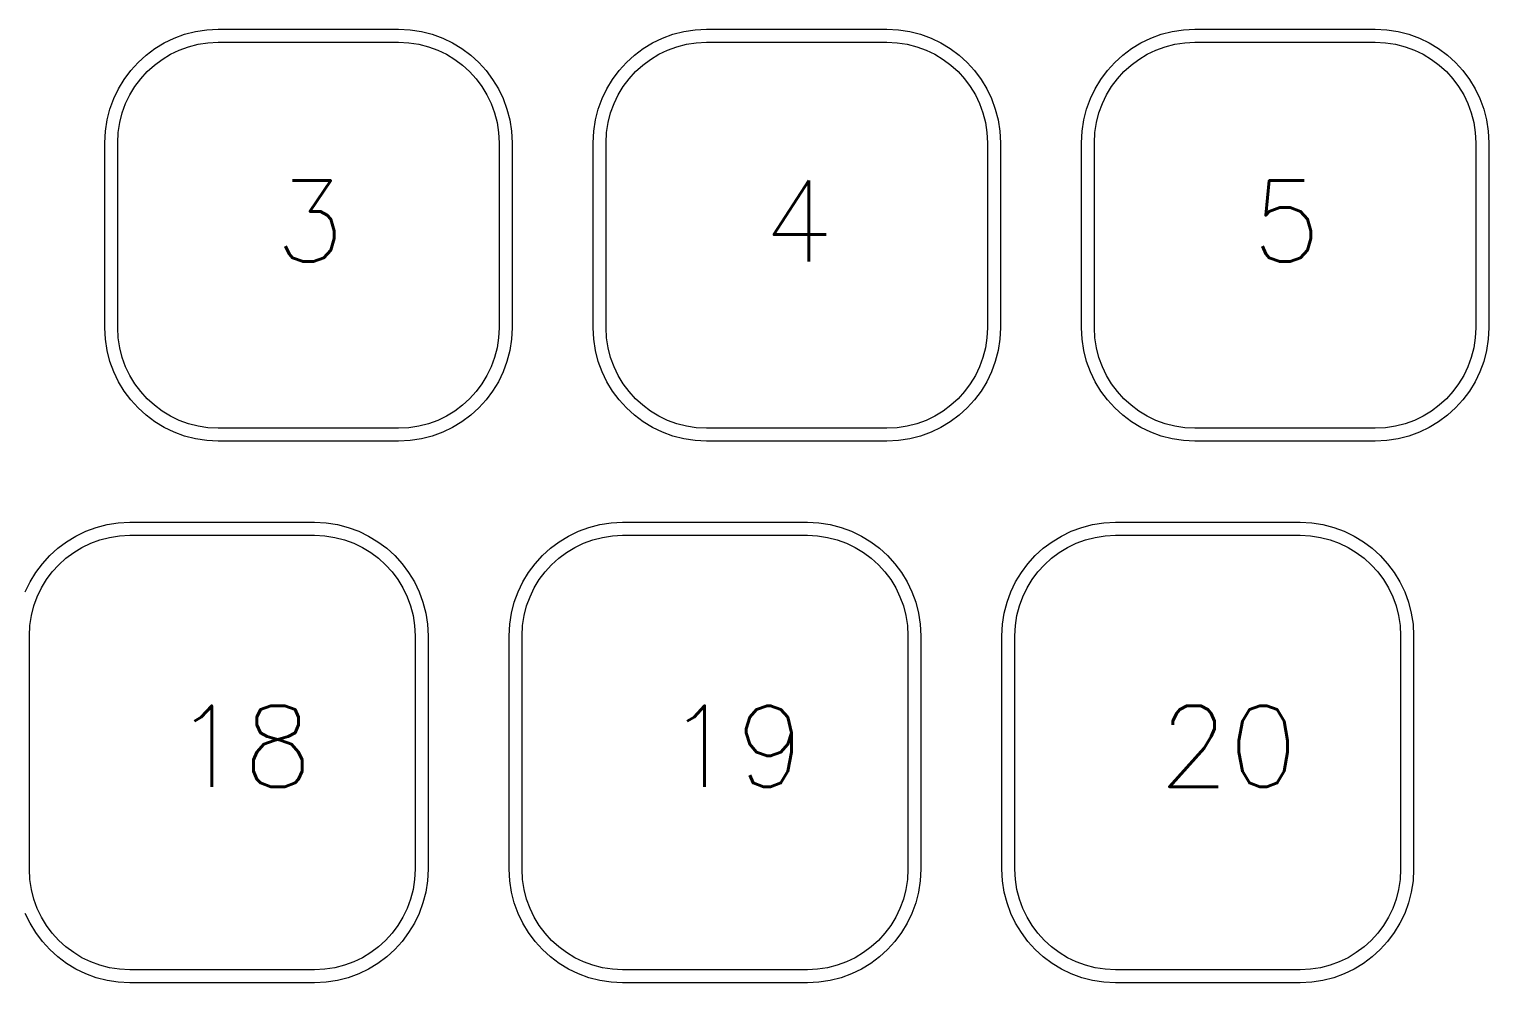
# Model space of a CAD drawing. Header units: millimetres. Extents: x 1461 to 1900, y 363 to 677.
# Drawn here: x 1615.18 to 1660.21, y 604.51 to 633.92 of the extents above; entities that cross this region are included whole.
import ezdxf

# ---------------------------------------------------------------- set-up
doc = ezdxf.new("R2010")
doc.units = ezdxf.units.MM
doc.styles.get("Standard").update_dxf_attribs({"font": 'txt', "bigfont": 'gbcbig.shx'})

msp = doc.modelspace()

# ---------------------------------------------------------------- linework, layer by layer
at = {"color": 7, "lineweight": 0}
for p, q in [((1619.0624, 633.3184), (1619.351, 633.4942)), ((1619.351, 633.4942), (1619.6567, 633.6421)), ((1619.6567, 633.6421), (1619.9778, 633.7602)), ((1619.9778, 633.7602), (1620.3125, 633.8468)), ((1620.3125, 633.8468), (1620.6589, 633.9001)), ((1620.3913, 633.4551), (1620.6988, 633.5021)), ((1620.6589, 633.9001), (1621.0154, 633.9183)), ((1620.6988, 633.5021), (1621.0152, 633.5182)), ((1621.0152, 633.5182), (1626.5792, 633.5182)), ((1621.0154, 633.9183), (1626.5794, 633.9183)), ((1626.5792, 633.5182), (1626.8958, 633.5021)), ((1626.5794, 633.9183), (1626.9359, 633.9001)), ((1626.8958, 633.5021), (1627.2033, 633.4551)), ((1626.9359, 633.9001), (1627.2825, 633.8468)), ((1627.2825, 633.8468), (1627.6173, 633.7602)), ((1627.6173, 633.7602), (1627.9385, 633.6421)), ((1627.9385, 633.6421), (1628.2443, 633.4942)), ((1628.2443, 633.4942), (1628.5329, 633.3184)), ((1634.1261, 633.3184), (1634.4147, 633.4942)), ((1634.4147, 633.4942), (1634.7204, 633.6421)), ((1634.7204, 633.6421), (1635.0415, 633.7602)), ((1635.0415, 633.7602), (1635.3762, 633.8468)), ((1635.3762, 633.8468), (1635.7226, 633.9001)), ((1635.455, 633.4551), (1635.7624, 633.5021)), ((1635.7226, 633.9001), (1636.0791, 633.9183)), ((1635.7624, 633.5021), (1636.0789, 633.5182)), ((1636.0789, 633.5182), (1641.6429, 633.5182)), ((1636.0791, 633.9183), (1641.6431, 633.9183)), ((1641.6429, 633.5182), (1641.9595, 633.5021)), ((1641.6431, 633.9183), (1641.9996, 633.9001)), ((1641.9595, 633.5021), (1642.267, 633.4551)), ((1641.9996, 633.9001), (1642.3462, 633.8468)), ((1642.3462, 633.8468), (1642.681, 633.7602)), ((1642.681, 633.7602), (1643.0021, 633.6421)), ((1643.0021, 633.6421), (1643.3079, 633.4942)), ((1643.3079, 633.4942), (1643.5966, 633.3184)), ((1649.1897, 633.3184), (1649.4783, 633.4942)), ((1649.4783, 633.4942), (1649.784, 633.6421)), ((1649.784, 633.6421), (1650.1051, 633.7602)), ((1650.1051, 633.7602), (1650.4398, 633.8468)), ((1650.4398, 633.8468), (1650.7863, 633.9001)), ((1650.5187, 633.4551), (1650.8261, 633.5021)), ((1650.7863, 633.9001), (1651.1427, 633.9183)), ((1650.8261, 633.5021), (1651.1426, 633.5182)), ((1651.1426, 633.5182), (1656.7066, 633.5182)), ((1651.1427, 633.9183), (1656.7067, 633.9183)), ((1656.7066, 633.5182), (1657.0232, 633.5021)), ((1656.7067, 633.9183), (1657.0633, 633.9001)), ((1657.0232, 633.5021), (1657.3307, 633.4551)), ((1657.0633, 633.9001), (1657.4098, 633.8468)), ((1657.4098, 633.8468), (1657.7446, 633.7602)), ((1657.7446, 633.7602), (1658.0658, 633.6421)), ((1658.0658, 633.6421), (1658.3716, 633.4942)), ((1658.3716, 633.4942), (1658.6602, 633.3184)), ((1618.5439, 632.8901), (1618.7928, 633.1164)), ((1618.7928, 633.1164), (1619.0624, 633.3184)), ((1619.2834, 632.988), (1619.539, 633.1435)), ((1619.539, 633.1435), (1619.8099, 633.2742)), ((1619.8099, 633.2742), (1620.0945, 633.3786)), ((1620.0945, 633.3786), (1620.3913, 633.4551)), ((1627.2033, 633.4551), (1627.5002, 633.3786)), ((1627.5002, 633.3786), (1627.7849, 633.2742)), ((1627.7849, 633.2742), (1628.0559, 633.1435)), ((1628.0559, 633.1435), (1628.3116, 632.988)), ((1628.5329, 633.3184), (1628.8025, 633.1164)), ((1628.8025, 633.1164), (1629.0514, 632.8901)), ((1633.6076, 632.8901), (1633.8565, 633.1164)), ((1633.8565, 633.1164), (1634.1261, 633.3184)), ((1634.3471, 632.988), (1634.6027, 633.1435)), ((1634.6027, 633.1435), (1634.8735, 633.2742)), ((1634.8735, 633.2742), (1635.1582, 633.3786)), ((1635.1582, 633.3786), (1635.455, 633.4551)), ((1642.267, 633.4551), (1642.5639, 633.3786)), ((1642.5639, 633.3786), (1642.8486, 633.2742)), ((1642.8486, 633.2742), (1643.1196, 633.1435)), ((1643.1196, 633.1435), (1643.3752, 632.988)), ((1643.5966, 633.3184), (1643.8662, 633.1164)), ((1643.8662, 633.1164), (1644.1151, 632.8901)), ((1648.6713, 632.8901), (1648.9201, 633.1164)), ((1648.9201, 633.1164), (1649.1897, 633.3184)), ((1649.4108, 632.988), (1649.6663, 633.1435)), ((1649.6663, 633.1435), (1649.9372, 633.2742)), ((1649.9372, 633.2742), (1650.2219, 633.3786)), ((1650.2219, 633.3786), (1650.5187, 633.4551)), ((1657.3307, 633.4551), (1657.6276, 633.3786)), ((1657.6276, 633.3786), (1657.9123, 633.2742)), ((1657.9123, 633.2742), (1658.1833, 633.1435)), ((1658.1833, 633.1435), (1658.4389, 632.988)), ((1658.6602, 633.3184), (1658.9299, 633.1164)), ((1658.9299, 633.1164), (1659.1788, 632.8901)), ((1618.1157, 632.3716), (1618.3176, 632.6412)), ((1618.3176, 632.6412), (1618.5439, 632.8901)), ((1618.6243, 632.389), (1618.8245, 632.6092)), ((1618.8245, 632.6092), (1619.0447, 632.8094)), ((1619.0447, 632.8094), (1619.2834, 632.988)), ((1628.3116, 632.988), (1628.5503, 632.8094)), ((1628.5503, 632.8094), (1628.7706, 632.6092)), ((1628.7706, 632.6092), (1628.9709, 632.389)), ((1629.0514, 632.8901), (1629.2778, 632.6412)), ((1629.2778, 632.6412), (1629.4797, 632.3716)), ((1633.1794, 632.3716), (1633.3813, 632.6412)), ((1633.3813, 632.6412), (1633.6076, 632.8901)), ((1633.688, 632.389), (1633.8882, 632.6092)), ((1633.8882, 632.6092), (1634.1084, 632.8094)), ((1634.1084, 632.8094), (1634.3471, 632.988)), ((1643.3752, 632.988), (1643.614, 632.8094)), ((1643.614, 632.8094), (1643.8343, 632.6092)), ((1643.8343, 632.6092), (1644.0346, 632.389)), ((1644.1151, 632.8901), (1644.3414, 632.6412)), ((1644.3414, 632.6412), (1644.5434, 632.3716)), ((1648.243, 632.3716), (1648.445, 632.6412)), ((1648.445, 632.6412), (1648.6713, 632.8901)), ((1648.7517, 632.389), (1648.9519, 632.6092)), ((1648.9519, 632.6092), (1649.1721, 632.8094)), ((1649.1721, 632.8094), (1649.4108, 632.988)), ((1658.4389, 632.988), (1658.6777, 632.8094)), ((1658.6777, 632.8094), (1658.898, 632.6092)), ((1658.898, 632.6092), (1659.0982, 632.389)), ((1659.1788, 632.8901), (1659.4051, 632.6412)), ((1659.4051, 632.6412), (1659.6071, 632.3716)), ((1617.9399, 632.083), (1618.1157, 632.3716)), ((1618.2903, 631.8947), (1618.4458, 632.1503)), ((1618.4458, 632.1503), (1618.6243, 632.389)), ((1628.9709, 632.389), (1629.1495, 632.1503)), ((1629.1495, 632.1503), (1629.305, 631.8947)), ((1629.4797, 632.3716), (1629.6556, 632.083)), ((1633.0036, 632.083), (1633.1794, 632.3716)), ((1633.354, 631.8947), (1633.5094, 632.1503)), ((1633.5094, 632.1503), (1633.688, 632.389)), ((1644.0346, 632.389), (1644.2132, 632.1503)), ((1644.2132, 632.1503), (1644.3687, 631.8947)), ((1644.5434, 632.3716), (1644.7193, 632.083)), ((1648.0672, 632.083), (1648.243, 632.3716)), ((1648.4177, 631.8947), (1648.5731, 632.1503)), ((1648.5731, 632.1503), (1648.7517, 632.389)), ((1659.0982, 632.389), (1659.2769, 632.1503)), ((1659.2769, 632.1503), (1659.4324, 631.8947)), ((1659.6071, 632.3716), (1659.7829, 632.083)), ((1617.6739, 631.4561), (1617.792, 631.7772)), ((1617.792, 631.7772), (1617.9399, 632.083)), ((1618.1597, 631.6237), (1618.2903, 631.8947)), ((1629.305, 631.8947), (1629.4358, 631.6237)), ((1629.6556, 632.083), (1629.8035, 631.7772)), ((1629.8035, 631.7772), (1629.9216, 631.4561)), ((1632.7376, 631.4561), (1632.8557, 631.7772)), ((1632.8557, 631.7772), (1633.0036, 632.083)), ((1633.2234, 631.6237), (1633.354, 631.8947)), ((1644.3687, 631.8947), (1644.4994, 631.6237)), ((1644.7193, 632.083), (1644.8671, 631.7772)), ((1644.8671, 631.7772), (1644.9853, 631.4561)), ((1647.8012, 631.4561), (1647.9193, 631.7772)), ((1647.9193, 631.7772), (1648.0672, 632.083)), ((1648.287, 631.6237), (1648.4177, 631.8947)), ((1659.4324, 631.8947), (1659.5631, 631.6237)), ((1659.7829, 632.083), (1659.9308, 631.7772)), ((1659.9308, 631.7772), (1660.0489, 631.4561)), ((1617.5873, 631.1214), (1617.6739, 631.4561)), ((1617.9788, 631.0422), (1618.0553, 631.3391)), ((1618.0553, 631.3391), (1618.1597, 631.6237)), ((1629.4358, 631.6237), (1629.5402, 631.3391)), ((1629.5402, 631.3391), (1629.6167, 631.0422)), ((1629.9216, 631.4561), (1630.0082, 631.1214)), ((1632.6509, 631.1214), (1632.7376, 631.4561)), ((1633.0425, 631.0422), (1633.119, 631.3391)), ((1633.119, 631.3391), (1633.2234, 631.6237)), ((1644.4994, 631.6237), (1644.6039, 631.3391)), ((1644.6039, 631.3391), (1644.6804, 631.0422)), ((1644.9853, 631.4561), (1645.0719, 631.1214)), ((1647.7146, 631.1214), (1647.8012, 631.4561)), ((1648.1062, 631.0422), (1648.1827, 631.3391)), ((1648.1827, 631.3391), (1648.287, 631.6237)), ((1659.5631, 631.6237), (1659.6675, 631.3391)), ((1659.6675, 631.3391), (1659.7441, 631.0422)), ((1660.0489, 631.4561), (1660.1355, 631.1214)), ((1617.5158, 630.4184), (1617.534, 630.7749)), ((1617.534, 630.7749), (1617.5873, 631.1214)), ((1617.9318, 630.7348), (1617.9788, 631.0422)), ((1629.6167, 631.0422), (1629.6638, 630.7348)), ((1630.0082, 631.1214), (1630.0615, 630.7749)), ((1630.0615, 630.7749), (1630.0797, 630.4184)), ((1632.5795, 630.4184), (1632.5977, 630.7749)), ((1632.5977, 630.7749), (1632.6509, 631.1214)), ((1632.9954, 630.7348), (1633.0425, 631.0422)), ((1644.6804, 631.0422), (1644.7275, 630.7348)), ((1645.0719, 631.1214), (1645.1252, 630.7749)), ((1645.1252, 630.7749), (1645.1433, 630.4184)), ((1647.6432, 630.4184), (1647.6613, 630.7749)), ((1647.6613, 630.7749), (1647.7146, 631.1214)), ((1648.0591, 630.7348), (1648.1062, 631.0422)), ((1659.7441, 631.0422), (1659.7911, 630.7348)), ((1660.1355, 631.1214), (1660.1888, 630.7749)), ((1660.1888, 630.7749), (1660.207, 630.4184)), ((1617.5158, 624.7125), (1617.5158, 630.4184)), ((1617.9157, 630.4183), (1617.9318, 630.7348)), ((1617.9157, 624.7125), (1617.9157, 630.4183)), ((1629.6638, 630.7348), (1629.6798, 630.4183)), ((1629.6798, 630.4183), (1629.6798, 624.7125)), ((1630.0797, 630.4184), (1630.0797, 624.7125)), ((1632.5795, 624.7125), (1632.5795, 630.4184)), ((1632.9794, 630.4183), (1632.9954, 630.7348)), ((1632.9794, 624.7125), (1632.9794, 630.4183)), ((1644.7275, 630.7348), (1644.7435, 630.4183)), ((1644.7435, 630.4183), (1644.7435, 624.7125)), ((1645.1433, 630.4184), (1645.1433, 624.7125)), ((1647.6432, 624.7125), (1647.6432, 630.4184)), ((1648.0431, 630.4183), (1648.0591, 630.7348)), ((1648.0431, 624.7125), (1648.0431, 630.4183)), ((1659.7911, 630.7348), (1659.8072, 630.4183)), ((1659.8072, 630.4183), (1659.8072, 624.7125)), ((1660.207, 630.4184), (1660.207, 624.7125)), ((1617.534, 624.356), (1617.5158, 624.7125)), ((1617.9318, 624.396), (1617.9157, 624.7125)), ((1629.6798, 624.7125), (1629.6638, 624.396)), ((1630.0797, 624.7125), (1630.0615, 624.356)), ((1632.5977, 624.356), (1632.5795, 624.7125)), ((1632.9954, 624.396), (1632.9794, 624.7125)), ((1644.7435, 624.7125), (1644.7275, 624.396)), ((1645.1433, 624.7125), (1645.1252, 624.356)), ((1647.6613, 624.356), (1647.6432, 624.7125)), ((1648.0591, 624.396), (1648.0431, 624.7125)), ((1659.8072, 624.7125), (1659.7911, 624.396)), ((1660.207, 624.7125), (1660.1888, 624.356)), ((1617.5873, 624.0095), (1617.534, 624.356)), ((1617.9788, 624.0886), (1617.9318, 624.396)), ((1618.0553, 623.7917), (1617.9788, 624.0886)), ((1629.6167, 624.0886), (1629.5402, 623.7917)), ((1629.6638, 624.396), (1629.6167, 624.0886)), ((1630.0615, 624.356), (1630.0082, 624.0095)), ((1632.6509, 624.0095), (1632.5977, 624.356)), ((1633.0425, 624.0886), (1632.9954, 624.396)), ((1633.119, 623.7917), (1633.0425, 624.0886)), ((1644.6804, 624.0886), (1644.6039, 623.7917)), ((1644.7275, 624.396), (1644.6804, 624.0886)), ((1645.1252, 624.356), (1645.0719, 624.0095)), ((1647.7146, 624.0095), (1647.6613, 624.356)), ((1648.1062, 624.0886), (1648.0591, 624.396)), ((1648.1827, 623.7917), (1648.1062, 624.0886)), ((1659.7441, 624.0886), (1659.6675, 623.7917)), ((1659.7911, 624.396), (1659.7441, 624.0886)), ((1660.1888, 624.356), (1660.1355, 624.0095)), ((1617.6739, 623.6748), (1617.5873, 624.0095)), ((1617.792, 623.3537), (1617.6739, 623.6748)), ((1618.1597, 623.5071), (1618.0553, 623.7917)), ((1629.5402, 623.7917), (1629.4358, 623.5071)), ((1629.9216, 623.6748), (1629.8035, 623.3537)), ((1630.0082, 624.0095), (1629.9216, 623.6748)), ((1632.7376, 623.6748), (1632.6509, 624.0095)), ((1632.8557, 623.3537), (1632.7376, 623.6748)), ((1633.2234, 623.5071), (1633.119, 623.7917)), ((1644.6039, 623.7917), (1644.4994, 623.5071)), ((1644.9853, 623.6748), (1644.8671, 623.3537)), ((1645.0719, 624.0095), (1644.9853, 623.6748)), ((1647.8012, 623.6748), (1647.7146, 624.0095)), ((1647.9193, 623.3537), (1647.8012, 623.6748)), ((1648.287, 623.5071), (1648.1827, 623.7917)), ((1659.6675, 623.7917), (1659.5631, 623.5071)), ((1660.0489, 623.6748), (1659.9308, 623.3537)), ((1660.1355, 624.0095), (1660.0489, 623.6748)), ((1617.9399, 623.0479), (1617.792, 623.3537)), ((1618.2903, 623.2362), (1618.1597, 623.5071)), ((1618.4458, 622.9806), (1618.2903, 623.2362)), ((1629.305, 623.2362), (1629.1495, 622.9806)), ((1629.4358, 623.5071), (1629.305, 623.2362)), ((1629.8035, 623.3537), (1629.6556, 623.0479)), ((1633.0036, 623.0479), (1632.8557, 623.3537)), ((1633.354, 623.2362), (1633.2234, 623.5071)), ((1633.5094, 622.9806), (1633.354, 623.2362)), ((1644.3687, 623.2362), (1644.2132, 622.9806)), ((1644.4994, 623.5071), (1644.3687, 623.2362)), ((1644.8671, 623.3537), (1644.7193, 623.0479)), ((1648.0672, 623.0479), (1647.9193, 623.3537)), ((1648.4177, 623.2362), (1648.287, 623.5071)), ((1648.5731, 622.9806), (1648.4177, 623.2362)), ((1659.4324, 623.2362), (1659.2769, 622.9806)), ((1659.5631, 623.5071), (1659.4324, 623.2362)), ((1659.9308, 623.3537), (1659.7829, 623.0479)), ((1618.1157, 622.7593), (1617.9399, 623.0479)), ((1618.3176, 622.4897), (1618.1157, 622.7593)), ((1618.6243, 622.7419), (1618.4458, 622.9806)), ((1618.8245, 622.5216), (1618.6243, 622.7419)), ((1628.9709, 622.7419), (1628.7706, 622.5216)), ((1629.1495, 622.9806), (1628.9709, 622.7419)), ((1629.4797, 622.7593), (1629.2778, 622.4897)), ((1629.6556, 623.0479), (1629.4797, 622.7593)), ((1633.1794, 622.7593), (1633.0036, 623.0479)), ((1633.3813, 622.4897), (1633.1794, 622.7593)), ((1633.688, 622.7419), (1633.5094, 622.9806)), ((1633.8882, 622.5216), (1633.688, 622.7419)), ((1644.0346, 622.7419), (1643.8343, 622.5216)), ((1644.2132, 622.9806), (1644.0346, 622.7419)), ((1644.5434, 622.7593), (1644.3414, 622.4897)), ((1644.7193, 623.0479), (1644.5434, 622.7593)), ((1648.243, 622.7593), (1648.0672, 623.0479)), ((1648.445, 622.4897), (1648.243, 622.7593)), ((1648.7517, 622.7419), (1648.5731, 622.9806)), ((1648.9519, 622.5216), (1648.7517, 622.7419)), ((1659.0982, 622.7419), (1658.898, 622.5216)), ((1659.2769, 622.9806), (1659.0982, 622.7419)), ((1659.6071, 622.7593), (1659.4051, 622.4897)), ((1659.7829, 623.0479), (1659.6071, 622.7593)), ((1618.5439, 622.2408), (1618.3176, 622.4897)), ((1618.7928, 622.0145), (1618.5439, 622.2408)), ((1619.0447, 622.3214), (1618.8245, 622.5216)), ((1619.2834, 622.1428), (1619.0447, 622.3214)), ((1628.5503, 622.3214), (1628.3116, 622.1428)), ((1628.7706, 622.5216), (1628.5503, 622.3214)), ((1629.0514, 622.2408), (1628.8025, 622.0145)), ((1629.2778, 622.4897), (1629.0514, 622.2408)), ((1633.6076, 622.2408), (1633.3813, 622.4897)), ((1633.8565, 622.0145), (1633.6076, 622.2408)), ((1634.1084, 622.3214), (1633.8882, 622.5216)), ((1634.3471, 622.1428), (1634.1084, 622.3214)), ((1643.614, 622.3214), (1643.3752, 622.1428)), ((1643.8343, 622.5216), (1643.614, 622.3214)), ((1644.1151, 622.2408), (1643.8662, 622.0145)), ((1644.3414, 622.4897), (1644.1151, 622.2408)), ((1648.6713, 622.2408), (1648.445, 622.4897)), ((1648.9201, 622.0145), (1648.6713, 622.2408)), ((1649.1721, 622.3214), (1648.9519, 622.5216)), ((1649.4108, 622.1428), (1649.1721, 622.3214)), ((1658.6777, 622.3214), (1658.4389, 622.1428)), ((1658.898, 622.5216), (1658.6777, 622.3214)), ((1659.1788, 622.2408), (1658.9299, 622.0145)), ((1659.4051, 622.4897), (1659.1788, 622.2408)), ((1619.0624, 621.8125), (1618.7928, 622.0145)), ((1619.351, 621.6367), (1619.0624, 621.8125)), ((1619.539, 621.9873), (1619.2834, 622.1428)), ((1619.8099, 621.8566), (1619.539, 621.9873)), ((1620.0945, 621.7522), (1619.8099, 621.8566)), ((1627.7849, 621.8566), (1627.5002, 621.7522)), ((1628.0559, 621.9873), (1627.7849, 621.8566)), ((1628.3116, 622.1428), (1628.0559, 621.9873)), ((1628.5329, 621.8125), (1628.2443, 621.6367)), ((1628.8025, 622.0145), (1628.5329, 621.8125)), ((1634.1261, 621.8125), (1633.8565, 622.0145)), ((1634.4147, 621.6367), (1634.1261, 621.8125)), ((1634.6027, 621.9873), (1634.3471, 622.1428)), ((1634.8735, 621.8566), (1634.6027, 621.9873)), ((1635.1582, 621.7522), (1634.8735, 621.8566)), ((1642.8486, 621.8566), (1642.5639, 621.7522)), ((1643.1196, 621.9873), (1642.8486, 621.8566)), ((1643.3752, 622.1428), (1643.1196, 621.9873)), ((1643.5966, 621.8125), (1643.3079, 621.6367)), ((1643.8662, 622.0145), (1643.5966, 621.8125)), ((1649.1897, 621.8125), (1648.9201, 622.0145)), ((1649.4783, 621.6367), (1649.1897, 621.8125)), ((1649.6663, 621.9873), (1649.4108, 622.1428)), ((1649.9372, 621.8566), (1649.6663, 621.9873)), ((1650.2219, 621.7522), (1649.9372, 621.8566)), ((1657.9123, 621.8566), (1657.6276, 621.7522)), ((1658.1833, 621.9873), (1657.9123, 621.8566)), ((1658.4389, 622.1428), (1658.1833, 621.9873)), ((1658.6602, 621.8125), (1658.3716, 621.6367)), ((1658.9299, 622.0145), (1658.6602, 621.8125)), ((1619.6567, 621.4888), (1619.351, 621.6367)), ((1619.9778, 621.3707), (1619.6567, 621.4888)), ((1620.3125, 621.2841), (1619.9778, 621.3707)), ((1620.3913, 621.6757), (1620.0945, 621.7522)), ((1620.6988, 621.6287), (1620.3913, 621.6757)), ((1621.0152, 621.6126), (1620.6988, 621.6287)), ((1626.5792, 621.6126), (1621.0152, 621.6126)), ((1626.8958, 621.6287), (1626.5792, 621.6126)), ((1627.2033, 621.6757), (1626.8958, 621.6287)), ((1627.5002, 621.7522), (1627.2033, 621.6757)), ((1627.6173, 621.3707), (1627.2825, 621.2841)), ((1627.9385, 621.4888), (1627.6173, 621.3707)), ((1628.2443, 621.6367), (1627.9385, 621.4888)), ((1634.7204, 621.4888), (1634.4147, 621.6367)), ((1635.0415, 621.3707), (1634.7204, 621.4888)), ((1635.3762, 621.2841), (1635.0415, 621.3707)), ((1635.455, 621.6757), (1635.1582, 621.7522)), ((1635.7624, 621.6287), (1635.455, 621.6757)), ((1636.0789, 621.6126), (1635.7624, 621.6287)), ((1641.6429, 621.6126), (1636.0789, 621.6126)), ((1641.9595, 621.6287), (1641.6429, 621.6126)), ((1642.267, 621.6757), (1641.9595, 621.6287)), ((1642.5639, 621.7522), (1642.267, 621.6757)), ((1642.681, 621.3707), (1642.3462, 621.2841)), ((1643.0021, 621.4888), (1642.681, 621.3707)), ((1643.3079, 621.6367), (1643.0021, 621.4888)), ((1649.784, 621.4888), (1649.4783, 621.6367)), ((1650.1051, 621.3707), (1649.784, 621.4888)), ((1650.4398, 621.2841), (1650.1051, 621.3707)), ((1650.5187, 621.6757), (1650.2219, 621.7522)), ((1650.8261, 621.6287), (1650.5187, 621.6757)), ((1651.1426, 621.6126), (1650.8261, 621.6287)), ((1656.7066, 621.6126), (1651.1426, 621.6126)), ((1657.0232, 621.6287), (1656.7066, 621.6126)), ((1657.3307, 621.6757), (1657.0232, 621.6287)), ((1657.6276, 621.7522), (1657.3307, 621.6757)), ((1657.7446, 621.3707), (1657.4098, 621.2841)), ((1658.0658, 621.4888), (1657.7446, 621.3707)), ((1658.3716, 621.6367), (1658.0658, 621.4888)), ((1620.6589, 621.2308), (1620.3125, 621.2841)), ((1621.0154, 621.2126), (1620.6589, 621.2308)), ((1626.5794, 621.2126), (1621.0154, 621.2126)), ((1626.9359, 621.2308), (1626.5794, 621.2126)), ((1627.2825, 621.2841), (1626.9359, 621.2308)), ((1635.7226, 621.2308), (1635.3762, 621.2841)), ((1636.0791, 621.2126), (1635.7226, 621.2308)), ((1641.6431, 621.2126), (1636.0791, 621.2126)), ((1641.9996, 621.2308), (1641.6431, 621.2126)), ((1642.3462, 621.2841), (1641.9996, 621.2308)), ((1650.7863, 621.2308), (1650.4398, 621.2841)), ((1651.1427, 621.2126), (1650.7863, 621.2308)), ((1656.7067, 621.2126), (1651.1427, 621.2126)), ((1657.0633, 621.2308), (1656.7067, 621.2126)), ((1657.4098, 621.2841), (1657.0633, 621.2308)), ((1617.2508, 618.5542), (1617.5855, 618.6408)), ((1617.5855, 618.6408), (1617.932, 618.694)), ((1617.932, 618.694), (1618.2885, 618.7122)), ((1618.2885, 618.7122), (1623.9883, 618.7122)), ((1623.9883, 618.7122), (1624.3448, 618.694)), ((1624.3448, 618.694), (1624.6913, 618.6408)), ((1624.6913, 618.6408), (1625.0261, 618.5542)), ((1632.4505, 618.5542), (1632.7853, 618.6408)), ((1632.7853, 618.6408), (1633.1318, 618.694)), ((1633.1318, 618.694), (1633.4883, 618.7122)), ((1633.4883, 618.7122), (1639.1884, 618.7122)), ((1639.1884, 618.7122), (1639.5449, 618.694)), ((1639.5449, 618.694), (1639.8914, 618.6408)), ((1639.8914, 618.6408), (1640.2262, 618.5542)), ((1647.6503, 618.5542), (1647.985, 618.6408)), ((1647.985, 618.6408), (1648.3315, 618.694)), ((1648.3315, 618.694), (1648.688, 618.7122)), ((1648.688, 618.7122), (1654.3882, 618.7122)), ((1654.3882, 618.7122), (1654.7447, 618.694)), ((1654.7447, 618.694), (1655.0912, 618.6408)), ((1655.0912, 618.6408), (1655.4259, 618.5542)), ((1616.3353, 618.1123), (1616.6239, 618.2881)), ((1616.6239, 618.2881), (1616.9296, 618.436)), ((1616.9296, 618.436), (1617.2508, 618.5542)), ((1617.083, 618.0681), (1617.3677, 618.1725)), ((1617.3677, 618.1725), (1617.6645, 618.249)), ((1617.6645, 618.249), (1617.972, 618.2961)), ((1617.972, 618.2961), (1618.2884, 618.3121)), ((1618.2884, 618.3121), (1623.9883, 618.3121)), ((1623.9883, 618.3121), (1624.3048, 618.2961)), ((1624.3048, 618.2961), (1624.6122, 618.249)), ((1624.6122, 618.249), (1624.909, 618.1725)), ((1624.909, 618.1725), (1625.1937, 618.0681)), ((1625.0261, 618.5542), (1625.3472, 618.436)), ((1625.3472, 618.436), (1625.653, 618.2881)), ((1625.653, 618.2881), (1625.9416, 618.1123)), ((1631.535, 618.1123), (1631.8236, 618.2881)), ((1631.8236, 618.2881), (1632.1294, 618.436)), ((1632.1294, 618.436), (1632.4505, 618.5542)), ((1632.2828, 618.0681), (1632.5675, 618.1725)), ((1632.5675, 618.1725), (1632.8643, 618.249)), ((1632.8643, 618.249), (1633.1717, 618.2961)), ((1633.1717, 618.2961), (1633.4882, 618.3121)), ((1633.4882, 618.3121), (1639.1884, 618.3121)), ((1639.1884, 618.3121), (1639.5049, 618.2961)), ((1639.5049, 618.2961), (1639.8123, 618.249)), ((1639.8123, 618.249), (1640.1092, 618.1725)), ((1640.1092, 618.1725), (1640.3938, 618.0681)), ((1640.2262, 618.5542), (1640.5473, 618.436)), ((1640.5473, 618.436), (1640.8531, 618.2881)), ((1640.8531, 618.2881), (1641.1417, 618.1123)), ((1646.7348, 618.1123), (1647.0234, 618.2881)), ((1647.0234, 618.2881), (1647.3291, 618.436)), ((1647.3291, 618.436), (1647.6503, 618.5542)), ((1647.4825, 618.0681), (1647.7672, 618.1725)), ((1647.7672, 618.1725), (1648.064, 618.249)), ((1648.064, 618.249), (1648.3715, 618.2961)), ((1648.3715, 618.2961), (1648.688, 618.3121)), ((1648.688, 618.3121), (1654.3882, 618.3121)), ((1654.3882, 618.3121), (1654.7046, 618.2961)), ((1654.7046, 618.2961), (1655.0121, 618.249)), ((1655.0121, 618.249), (1655.3089, 618.1725)), ((1655.3089, 618.1725), (1655.5936, 618.0681)), ((1655.4259, 618.5542), (1655.7471, 618.436)), ((1655.7471, 618.436), (1656.0528, 618.2881)), ((1656.0528, 618.2881), (1656.3414, 618.1123)), ((1615.8168, 617.684), (1616.0656, 617.9103)), ((1616.0656, 617.9103), (1616.3353, 618.1123)), ((1616.3178, 617.6034), (1616.5565, 617.782)), ((1616.5565, 617.782), (1616.8121, 617.9374)), ((1616.8121, 617.9374), (1617.083, 618.0681)), ((1625.1937, 618.0681), (1625.4646, 617.9374)), ((1625.4646, 617.9374), (1625.7202, 617.782)), ((1625.7202, 617.782), (1625.9589, 617.6034)), ((1625.9416, 618.1123), (1626.2112, 617.9103)), ((1626.2112, 617.9103), (1626.4601, 617.684)), ((1631.0165, 617.684), (1631.2654, 617.9103)), ((1631.2654, 617.9103), (1631.535, 618.1123)), ((1631.5176, 617.6034), (1631.7563, 617.782)), ((1631.7563, 617.782), (1632.0119, 617.9374)), ((1632.0119, 617.9374), (1632.2828, 618.0681)), ((1640.3938, 618.0681), (1640.6647, 617.9374)), ((1640.6647, 617.9374), (1640.9203, 617.782)), ((1640.9203, 617.782), (1641.159, 617.6034)), ((1641.1417, 618.1123), (1641.4113, 617.9103)), ((1641.4113, 617.9103), (1641.6602, 617.684)), ((1646.2163, 617.684), (1646.4651, 617.9103)), ((1646.4651, 617.9103), (1646.7348, 618.1123)), ((1646.7173, 617.6034), (1646.956, 617.782)), ((1646.956, 617.782), (1647.2116, 617.9374)), ((1647.2116, 617.9374), (1647.4825, 618.0681)), ((1655.5936, 618.0681), (1655.8645, 617.9374)), ((1655.8645, 617.9374), (1656.1201, 617.782)), ((1656.1201, 617.782), (1656.3588, 617.6034)), ((1656.3414, 618.1123), (1656.6111, 617.9103)), ((1656.6111, 617.9103), (1656.8599, 617.684)), ((1615.3885, 617.1655), (1615.5905, 617.4352)), ((1615.5905, 617.4352), (1615.8168, 617.684)), ((1615.8973, 617.1829), (1616.0976, 617.4031)), ((1616.0976, 617.4031), (1616.3178, 617.6034)), ((1625.9589, 617.6034), (1626.1792, 617.4031)), ((1626.1792, 617.4031), (1626.3794, 617.1829)), ((1626.4601, 617.684), (1626.6864, 617.4352)), ((1626.6864, 617.4352), (1626.8884, 617.1655)), ((1630.5882, 617.1655), (1630.7902, 617.4352)), ((1630.7902, 617.4352), (1631.0165, 617.684)), ((1631.0971, 617.1829), (1631.2973, 617.4031)), ((1631.2973, 617.4031), (1631.5176, 617.6034)), ((1641.159, 617.6034), (1641.3793, 617.4031)), ((1641.3793, 617.4031), (1641.5795, 617.1829)), ((1641.6602, 617.684), (1641.8865, 617.4352)), ((1641.8865, 617.4352), (1642.0885, 617.1655)), ((1645.788, 617.1655), (1645.99, 617.4352)), ((1645.99, 617.4352), (1646.2163, 617.684)), ((1646.2969, 617.1829), (1646.4971, 617.4031)), ((1646.4971, 617.4031), (1646.7173, 617.6034)), ((1656.3588, 617.6034), (1656.579, 617.4031)), ((1656.579, 617.4031), (1656.7793, 617.1829)), ((1656.8599, 617.684), (1657.0862, 617.4352)), ((1657.0862, 617.4352), (1657.2882, 617.1655)), ((1615.0648, 616.5712), (1615.2127, 616.8769)), ((1615.2127, 616.8769), (1615.3885, 617.1655)), ((1615.5633, 616.6886), (1615.7187, 616.9442)), ((1615.7187, 616.9442), (1615.8973, 617.1829)), ((1626.3794, 617.1829), (1626.558, 616.9442)), ((1626.558, 616.9442), (1626.7134, 616.6886)), ((1626.8884, 617.1655), (1627.0642, 616.8769)), ((1627.0642, 616.8769), (1627.2121, 616.5712)), ((1630.2645, 616.5712), (1630.4124, 616.8769)), ((1630.4124, 616.8769), (1630.5882, 617.1655)), ((1630.7631, 616.6886), (1630.9185, 616.9442)), ((1630.9185, 616.9442), (1631.0971, 617.1829)), ((1641.5795, 617.1829), (1641.7581, 616.9442)), ((1641.7581, 616.9442), (1641.9136, 616.6886)), ((1642.0885, 617.1655), (1642.2643, 616.8769)), ((1642.2643, 616.8769), (1642.4122, 616.5712)), ((1645.4643, 616.5712), (1645.6122, 616.8769)), ((1645.6122, 616.8769), (1645.788, 617.1655)), ((1645.9628, 616.6886), (1646.1183, 616.9442)), ((1646.1183, 616.9442), (1646.2969, 617.1829)), ((1656.7793, 617.1829), (1656.9579, 616.9442)), ((1656.9579, 616.9442), (1657.1133, 616.6886)), ((1657.2882, 617.1655), (1657.464, 616.8769)), ((1657.464, 616.8769), (1657.6119, 616.5712)), ((1615.3282, 616.133), (1615.4326, 616.4177)), ((1615.4326, 616.4177), (1615.5633, 616.6886)), ((1626.7134, 616.6886), (1626.8441, 616.4177)), ((1626.8441, 616.4177), (1626.9485, 616.133)), ((1627.2121, 616.5712), (1627.3302, 616.25)), ((1630.1464, 616.25), (1630.2645, 616.5712)), ((1630.528, 616.133), (1630.6324, 616.4177)), ((1630.6324, 616.4177), (1630.7631, 616.6886)), ((1641.9136, 616.6886), (1642.0443, 616.4177)), ((1642.0443, 616.4177), (1642.1487, 616.133)), ((1642.4122, 616.5712), (1642.5303, 616.25)), ((1645.3462, 616.25), (1645.4643, 616.5712)), ((1645.7277, 616.133), (1645.8321, 616.4177)), ((1645.8321, 616.4177), (1645.9628, 616.6886)), ((1657.1133, 616.6886), (1657.244, 616.4177)), ((1657.244, 616.4177), (1657.3484, 616.133)), ((1657.6119, 616.5712), (1657.73, 616.25)), ((1615.2517, 615.8362), (1615.3282, 616.133)), ((1626.9485, 616.133), (1627.025, 615.8362)), ((1627.3302, 616.25), (1627.4168, 615.9153)), ((1627.4168, 615.9153), (1627.4701, 615.5688)), ((1630.0065, 615.5688), (1630.0598, 615.9153)), ((1630.0598, 615.9153), (1630.1464, 616.25)), ((1630.4515, 615.8362), (1630.528, 616.133)), ((1642.1487, 616.133), (1642.2252, 615.8362)), ((1642.5303, 616.25), (1642.6169, 615.9153)), ((1642.6169, 615.9153), (1642.6702, 615.5688)), ((1645.2063, 615.5688), (1645.2595, 615.9153)), ((1645.2595, 615.9153), (1645.3462, 616.25)), ((1645.6512, 615.8362), (1645.7277, 616.133)), ((1657.3484, 616.133), (1657.4249, 615.8362)), ((1657.73, 616.25), (1657.8167, 615.9153)), ((1657.8167, 615.9153), (1657.8699, 615.5688)), ((1615.1886, 615.2123), (1615.2046, 615.5287)), ((1615.2046, 615.5287), (1615.2517, 615.8362)), ((1627.025, 615.8362), (1627.0721, 615.5287)), ((1627.0721, 615.5287), (1627.0881, 615.2123)), ((1627.4701, 615.5688), (1627.4883, 615.2123)), ((1629.9884, 615.2123), (1630.0065, 615.5688)), ((1630.3884, 615.2123), (1630.4044, 615.5287)), ((1630.4044, 615.5287), (1630.4515, 615.8362)), ((1642.2252, 615.8362), (1642.2722, 615.5287)), ((1642.2722, 615.5287), (1642.2883, 615.2123)), ((1642.6702, 615.5688), (1642.6884, 615.2123)), ((1645.1881, 615.2123), (1645.2063, 615.5688)), ((1645.5881, 615.2123), (1645.6041, 615.5287)), ((1645.6041, 615.5287), (1645.6512, 615.8362)), ((1657.4249, 615.8362), (1657.472, 615.5287)), ((1657.472, 615.5287), (1657.488, 615.2123)), ((1657.8699, 615.5688), (1657.8881, 615.2123)), ((1615.1886, 608.0121), (1615.1886, 615.2123)), ((1627.0881, 615.2123), (1627.0881, 608.0121)), ((1627.4883, 615.2123), (1627.4883, 608.0121)), ((1629.9884, 608.0121), (1629.9884, 615.2123)), ((1630.3884, 608.0121), (1630.3884, 615.2123)), ((1642.2883, 615.2123), (1642.2883, 608.0121)), ((1642.6884, 615.2123), (1642.6884, 608.0121)), ((1645.1881, 608.0121), (1645.1881, 615.2123)), ((1645.5881, 608.0121), (1645.5881, 615.2123)), ((1657.488, 615.2123), (1657.488, 608.0121)), ((1657.8881, 615.2123), (1657.8881, 608.0121)), ((1615.2046, 607.6956), (1615.1886, 608.0121)), ((1627.0881, 608.0121), (1627.0721, 607.6956)), ((1627.4883, 608.0121), (1627.4701, 607.6556)), ((1630.0065, 607.6556), (1629.9884, 608.0121)), ((1630.4044, 607.6956), (1630.3884, 608.0121)), ((1642.2883, 608.0121), (1642.2722, 607.6956)), ((1642.6884, 608.0121), (1642.6702, 607.6556)), ((1645.2063, 607.6556), (1645.1881, 608.0121)), ((1645.6041, 607.6956), (1645.5881, 608.0121)), ((1657.488, 608.0121), (1657.472, 607.6956)), ((1657.8881, 608.0121), (1657.8699, 607.6556)), ((1615.2517, 607.3881), (1615.2046, 607.6956)), ((1615.3282, 607.0913), (1615.2517, 607.3881)), ((1627.025, 607.3881), (1626.9485, 607.0913)), ((1627.0721, 607.6956), (1627.025, 607.3881)), ((1627.4701, 607.6556), (1627.4168, 607.3091)), ((1630.0598, 607.3091), (1630.0065, 607.6556)), ((1630.4515, 607.3881), (1630.4044, 607.6956)), ((1630.528, 607.0913), (1630.4515, 607.3881)), ((1642.2252, 607.3881), (1642.1487, 607.0913)), ((1642.2722, 607.6956), (1642.2252, 607.3881)), ((1642.6702, 607.6556), (1642.6169, 607.3091)), ((1645.2595, 607.3091), (1645.2063, 607.6556)), ((1645.6512, 607.3881), (1645.6041, 607.6956)), ((1645.7277, 607.0913), (1645.6512, 607.3881)), ((1657.4249, 607.3881), (1657.3484, 607.0913)), ((1657.472, 607.6956), (1657.4249, 607.3881)), ((1657.8699, 607.6556), (1657.8167, 607.3091)), ((1615.4326, 606.8066), (1615.3282, 607.0913)), ((1626.9485, 607.0913), (1626.8441, 606.8066)), ((1627.3302, 606.9744), (1627.2121, 606.6532)), ((1627.4168, 607.3091), (1627.3302, 606.9744)), ((1630.1464, 606.9744), (1630.0598, 607.3091)), ((1630.2645, 606.6532), (1630.1464, 606.9744)), ((1630.6324, 606.8066), (1630.528, 607.0913)), ((1642.1487, 607.0913), (1642.0443, 606.8066)), ((1642.5303, 606.9744), (1642.4122, 606.6532)), ((1642.6169, 607.3091), (1642.5303, 606.9744)), ((1645.3462, 606.9744), (1645.2595, 607.3091)), ((1645.4643, 606.6532), (1645.3462, 606.9744)), ((1645.8321, 606.8066), (1645.7277, 607.0913)), ((1657.3484, 607.0913), (1657.244, 606.8066)), ((1657.73, 606.9744), (1657.6119, 606.6532)), ((1657.8167, 607.3091), (1657.73, 606.9744)), ((1615.2127, 606.3475), (1615.0648, 606.6532)), ((1615.5633, 606.5357), (1615.4326, 606.8066)), ((1615.7187, 606.2801), (1615.5633, 606.5357)), ((1626.7134, 606.5357), (1626.558, 606.2801)), ((1626.8441, 606.8066), (1626.7134, 606.5357)), ((1627.2121, 606.6532), (1627.0642, 606.3475)), ((1630.4124, 606.3475), (1630.2645, 606.6532)), ((1630.7631, 606.5357), (1630.6324, 606.8066)), ((1630.9185, 606.2801), (1630.7631, 606.5357)), ((1641.9136, 606.5357), (1641.7581, 606.2801)), ((1642.0443, 606.8066), (1641.9136, 606.5357)), ((1642.4122, 606.6532), (1642.2643, 606.3475)), ((1645.6122, 606.3475), (1645.4643, 606.6532)), ((1645.9628, 606.5357), (1645.8321, 606.8066)), ((1646.1183, 606.2801), (1645.9628, 606.5357)), ((1657.1133, 606.5357), (1656.9579, 606.2801)), ((1657.244, 606.8066), (1657.1133, 606.5357)), ((1657.6119, 606.6532), (1657.464, 606.3475)), ((1615.3885, 606.0589), (1615.2127, 606.3475)), ((1615.5905, 605.7892), (1615.3885, 606.0589)), ((1615.8973, 606.0414), (1615.7187, 606.2801)), ((1616.0976, 605.8212), (1615.8973, 606.0414)), ((1626.3794, 606.0414), (1626.1792, 605.8212)), ((1626.558, 606.2801), (1626.3794, 606.0414)), ((1626.8884, 606.0589), (1626.6864, 605.7892)), ((1627.0642, 606.3475), (1626.8884, 606.0589)), ((1630.5882, 606.0589), (1630.4124, 606.3475)), ((1630.7902, 605.7892), (1630.5882, 606.0589)), ((1631.0971, 606.0414), (1630.9185, 606.2801)), ((1631.2973, 605.8212), (1631.0971, 606.0414)), ((1641.5795, 606.0414), (1641.3793, 605.8212)), ((1641.7581, 606.2801), (1641.5795, 606.0414)), ((1642.0885, 606.0589), (1641.8865, 605.7892)), ((1642.2643, 606.3475), (1642.0885, 606.0589)), ((1645.788, 606.0589), (1645.6122, 606.3475)), ((1645.99, 605.7892), (1645.788, 606.0589)), ((1646.2969, 606.0414), (1646.1183, 606.2801)), ((1646.4971, 605.8212), (1646.2969, 606.0414)), ((1656.7793, 606.0414), (1656.579, 605.8212)), ((1656.9579, 606.2801), (1656.7793, 606.0414)), ((1657.2882, 606.0589), (1657.0862, 605.7892)), ((1657.464, 606.3475), (1657.2882, 606.0589)), ((1615.8168, 605.5404), (1615.5905, 605.7892)), ((1616.3178, 605.621), (1616.0976, 605.8212)), ((1616.5565, 605.4424), (1616.3178, 605.621)), ((1625.9589, 605.621), (1625.7202, 605.4424)), ((1626.1792, 605.8212), (1625.9589, 605.621)), ((1626.6864, 605.7892), (1626.4601, 605.5404)), ((1631.0165, 605.5404), (1630.7902, 605.7892)), ((1631.5176, 605.621), (1631.2973, 605.8212)), ((1631.7563, 605.4424), (1631.5176, 605.621)), ((1641.159, 605.621), (1640.9203, 605.4424)), ((1641.3793, 605.8212), (1641.159, 605.621)), ((1641.8865, 605.7892), (1641.6602, 605.5404)), ((1646.2163, 605.5404), (1645.99, 605.7892)), ((1646.7173, 605.621), (1646.4971, 605.8212)), ((1646.956, 605.4424), (1646.7173, 605.621)), ((1656.3588, 605.621), (1656.1201, 605.4424)), ((1656.579, 605.8212), (1656.3588, 605.621)), ((1657.0862, 605.7892), (1656.8599, 605.5404)), ((1616.0656, 605.314), (1615.8168, 605.5404)), ((1616.3353, 605.1121), (1616.0656, 605.314)), ((1616.6239, 604.9363), (1616.3353, 605.1121)), ((1616.8121, 605.2869), (1616.5565, 605.4424)), ((1617.083, 605.1562), (1616.8121, 605.2869)), ((1617.3677, 605.0518), (1617.083, 605.1562)), ((1625.1937, 605.1562), (1624.909, 605.0518)), ((1625.4646, 605.2869), (1625.1937, 605.1562)), ((1625.7202, 605.4424), (1625.4646, 605.2869)), ((1625.9416, 605.1121), (1625.653, 604.9363)), ((1626.2112, 605.314), (1625.9416, 605.1121)), ((1626.4601, 605.5404), (1626.2112, 605.314)), ((1631.2654, 605.314), (1631.0165, 605.5404)), ((1631.535, 605.1121), (1631.2654, 605.314)), ((1631.8236, 604.9363), (1631.535, 605.1121)), ((1632.0119, 605.2869), (1631.7563, 605.4424)), ((1632.2828, 605.1562), (1632.0119, 605.2869)), ((1632.5675, 605.0518), (1632.2828, 605.1562)), ((1640.3938, 605.1562), (1640.1092, 605.0518)), ((1640.6647, 605.2869), (1640.3938, 605.1562)), ((1640.9203, 605.4424), (1640.6647, 605.2869)), ((1641.1417, 605.1121), (1640.8531, 604.9363)), ((1641.4113, 605.314), (1641.1417, 605.1121)), ((1641.6602, 605.5404), (1641.4113, 605.314)), ((1646.4651, 605.314), (1646.2163, 605.5404)), ((1646.7348, 605.1121), (1646.4651, 605.314)), ((1647.0234, 604.9363), (1646.7348, 605.1121)), ((1647.2116, 605.2869), (1646.956, 605.4424)), ((1647.4825, 605.1562), (1647.2116, 605.2869)), ((1647.7672, 605.0518), (1647.4825, 605.1562)), ((1655.5936, 605.1562), (1655.3089, 605.0518)), ((1655.8645, 605.2869), (1655.5936, 605.1562)), ((1656.1201, 605.4424), (1655.8645, 605.2869)), ((1656.3414, 605.1121), (1656.0528, 604.9363)), ((1656.6111, 605.314), (1656.3414, 605.1121)), ((1656.8599, 605.5404), (1656.6111, 605.314)), ((1616.9296, 604.7884), (1616.6239, 604.9363)), ((1617.2508, 604.6702), (1616.9296, 604.7884)), ((1617.5855, 604.5836), (1617.2508, 604.6702)), ((1617.6645, 604.9753), (1617.3677, 605.0518)), ((1617.972, 604.9282), (1617.6645, 604.9753)), ((1618.2884, 604.9122), (1617.972, 604.9282)), ((1623.9883, 604.9122), (1618.2884, 604.9122)), ((1624.3048, 604.9282), (1623.9883, 604.9122)), ((1624.6122, 604.9753), (1624.3048, 604.9282)), ((1624.909, 605.0518), (1624.6122, 604.9753)), ((1625.0261, 604.6702), (1624.6913, 604.5836)), ((1625.3472, 604.7884), (1625.0261, 604.6702)), ((1625.653, 604.9363), (1625.3472, 604.7884)), ((1632.1294, 604.7884), (1631.8236, 604.9363)), ((1632.4505, 604.6702), (1632.1294, 604.7884)), ((1632.7853, 604.5836), (1632.4505, 604.6702)), ((1632.8643, 604.9753), (1632.5675, 605.0518)), ((1633.1717, 604.9282), (1632.8643, 604.9753)), ((1633.4882, 604.9122), (1633.1717, 604.9282)), ((1639.1884, 604.9122), (1633.4882, 604.9122)), ((1639.5049, 604.9282), (1639.1884, 604.9122)), ((1639.8123, 604.9753), (1639.5049, 604.9282)), ((1640.1092, 605.0518), (1639.8123, 604.9753)), ((1640.2262, 604.6702), (1639.8914, 604.5836)), ((1640.5473, 604.7884), (1640.2262, 604.6702)), ((1640.8531, 604.9363), (1640.5473, 604.7884)), ((1647.3291, 604.7884), (1647.0234, 604.9363)), ((1647.6503, 604.6702), (1647.3291, 604.7884)), ((1647.985, 604.5836), (1647.6503, 604.6702)), ((1648.064, 604.9753), (1647.7672, 605.0518)), ((1648.3715, 604.9282), (1648.064, 604.9753)), ((1648.688, 604.9122), (1648.3715, 604.9282)), ((1654.3882, 604.9122), (1648.688, 604.9122)), ((1654.7046, 604.9282), (1654.3882, 604.9122)), ((1655.0121, 604.9753), (1654.7046, 604.9282)), ((1655.3089, 605.0518), (1655.0121, 604.9753)), ((1655.4259, 604.6702), (1655.0912, 604.5836)), ((1655.7471, 604.7884), (1655.4259, 604.6702)), ((1656.0528, 604.9363), (1655.7471, 604.7884)), ((1617.932, 604.5304), (1617.5855, 604.5836)), ((1618.2885, 604.5122), (1617.932, 604.5304)), ((1623.9883, 604.5122), (1618.2885, 604.5122)), ((1624.3448, 604.5304), (1623.9883, 604.5122)), ((1624.6913, 604.5836), (1624.3448, 604.5304)), ((1633.1318, 604.5304), (1632.7853, 604.5836)), ((1633.4883, 604.5122), (1633.1318, 604.5304)), ((1639.1884, 604.5122), (1633.4883, 604.5122)), ((1639.5449, 604.5304), (1639.1884, 604.5122)), ((1639.8914, 604.5836), (1639.5449, 604.5304)), ((1648.3315, 604.5304), (1647.985, 604.5836)), ((1648.688, 604.5122), (1648.3315, 604.5304)), ((1654.3882, 604.5122), (1648.688, 604.5122)), ((1654.7447, 604.5304), (1654.3882, 604.5122)), ((1655.0912, 604.5836), (1654.7447, 604.5304))]:
    msp.add_line(p, q, dxfattribs=at)

# ---------------------------------------------------------------- texts
for s, p in [(' 3', (1620.5443, 626.7511)), (' 4', (1635.608, 626.7511)), (' 5', (1650.6716, 626.7511)), ('18', (1619.6363, 610.5576)), ('19', (1634.8364, 610.5576)), ('20', (1650.0361, 610.5576))]:
    msp.add_text(s, height=2.5).set_placement(p)

doc.saveas('drawing.dxf')
